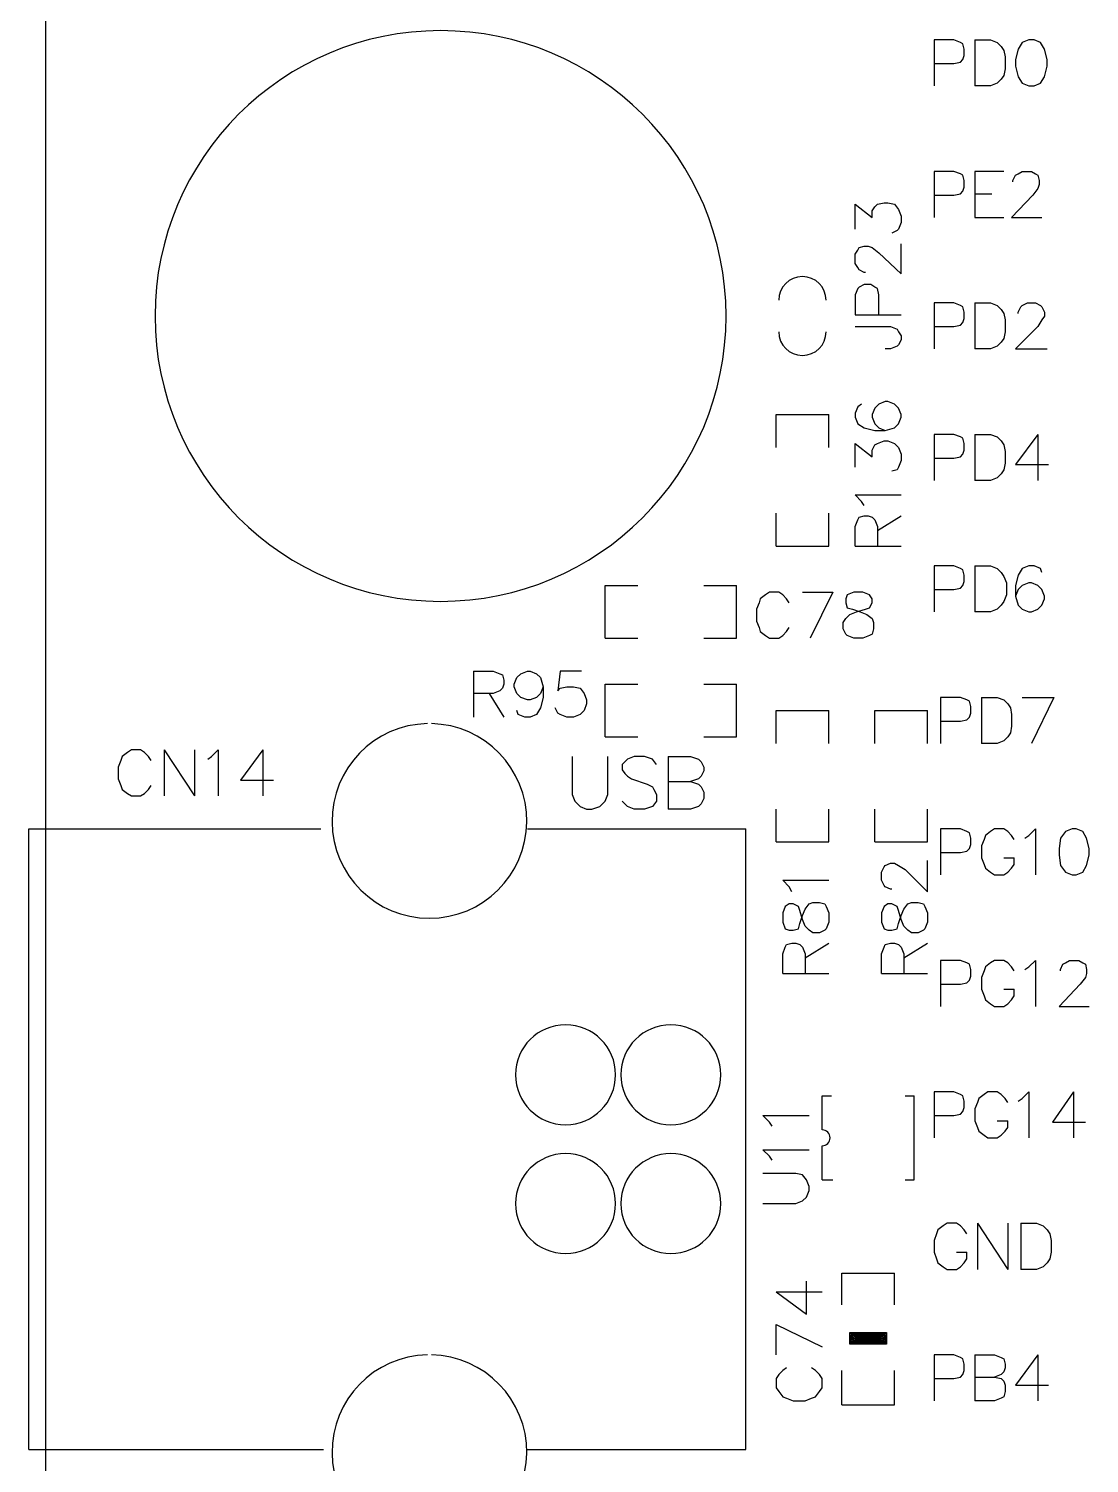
# Model space of a CAD drawing. Extents: x -0.24 to 4.91, y -0.23 to 6.58.
# Drawn here: x -0.238 to 0.568, y 3.777 to 4.869 of the extents above; entities that cross this region are included whole.
import ezdxf

# ---------------------------------------------------------------- set-up
doc = ezdxf.new("R2010")
doc.units = 0
doc.layers.add('mb672d', color=1, linetype='CONTINUOUS')

msp = doc.modelspace()

# ---------------------------------------------------------------- linework, layer by layer
at = {"layer": 'mb672d', "color": 5}
for points in [[(-0.225, -0.225), (-0.225, 6.575)], [(0.45, 4.842), (0.465, 4.842), (0.47, 4.843), (0.472, 4.845), (0.473, 4.848), (0.473, 4.853), (0.472, 4.857), (0.47, 4.858), (0.465, 4.86), (0.45, 4.86), (0.45, 4.825)], [(0.481, 4.86), (0.481, 4.825)], [(0.481, 4.86), (0.493, 4.86), (0.498, 4.858), (0.501, 4.855), (0.503, 4.852), (0.504, 4.847), (0.504, 4.838), (0.503, 4.833), (0.501, 4.83), (0.498, 4.827), (0.493, 4.825), (0.481, 4.825)], [(0.522, 4.86), (0.517, 4.858), (0.514, 4.853), (0.512, 4.845), (0.512, 4.84), (0.514, 4.832), (0.517, 4.827), (0.522, 4.825), (0.526, 4.825), (0.531, 4.827), (0.534, 4.832), (0.536, 4.84), (0.536, 4.845), (0.534, 4.853), (0.531, 4.858), (0.526, 4.86), (0.522, 4.86)], [(0.45, 4.742), (0.465, 4.742), (0.47, 4.743), (0.472, 4.745), (0.473, 4.748), (0.473, 4.753), (0.472, 4.757), (0.47, 4.758), (0.465, 4.76), (0.45, 4.76), (0.45, 4.725)], [(0.503, 4.76), (0.481, 4.76), (0.481, 4.725), (0.503, 4.725)], [(0.51, 4.752), (0.51, 4.753), (0.512, 4.757), (0.514, 4.758), (0.517, 4.76), (0.524, 4.76), (0.527, 4.758), (0.529, 4.757), (0.53, 4.753), (0.53, 4.75), (0.529, 4.747), (0.525, 4.742), (0.509, 4.725), (0.532, 4.725)], [(0.39, 4.716), (0.39, 4.735), (0.403, 4.725), (0.403, 4.73), (0.405, 4.733), (0.407, 4.735), (0.412, 4.736), (0.415, 4.736), (0.42, 4.735), (0.423, 4.731), (0.425, 4.726), (0.425, 4.721), (0.423, 4.716), (0.422, 4.715), (0.418, 4.713)], [(0.481, 4.743), (0.494, 4.743)], [(0.398, 4.683), (0.397, 4.683), (0.393, 4.685), (0.392, 4.687), (0.39, 4.69), (0.39, 4.697), (0.392, 4.7), (0.393, 4.702), (0.397, 4.703), (0.4, 4.703), (0.403, 4.702), (0.408, 4.698), (0.425, 4.682), (0.425, 4.705)], [(0.408, 4.651), (0.408, 4.666), (0.407, 4.671), (0.405, 4.672), (0.402, 4.674), (0.397, 4.674), (0.393, 4.672), (0.392, 4.671), (0.39, 4.666), (0.39, 4.651), (0.425, 4.651)], [(0.45, 4.642), (0.465, 4.642), (0.47, 4.643), (0.472, 4.645), (0.473, 4.648), (0.473, 4.653), (0.472, 4.657), (0.47, 4.658), (0.465, 4.66), (0.45, 4.66), (0.45, 4.625)], [(0.481, 4.66), (0.481, 4.625)], [(0.481, 4.66), (0.493, 4.66), (0.498, 4.658), (0.501, 4.655), (0.503, 4.652), (0.504, 4.647), (0.504, 4.638), (0.503, 4.633), (0.501, 4.63), (0.498, 4.627), (0.493, 4.625), (0.481, 4.625)], [(0.514, 4.652), (0.514, 4.653), (0.516, 4.657), (0.517, 4.658), (0.521, 4.66), (0.527, 4.66), (0.531, 4.658), (0.532, 4.657), (0.534, 4.653), (0.534, 4.65), (0.532, 4.647), (0.529, 4.642), (0.512, 4.625), (0.536, 4.625)], [(0.39, 4.642), (0.417, 4.642), (0.422, 4.64), (0.423, 4.638), (0.425, 4.635), (0.425, 4.632), (0.423, 4.628), (0.422, 4.627), (0.417, 4.625), (0.413, 4.625)], [(0.395, 4.583), (0.392, 4.581), (0.39, 4.576), (0.39, 4.573), (0.392, 4.568), (0.397, 4.565), (0.405, 4.563), (0.413, 4.563), (0.42, 4.565), (0.423, 4.568), (0.425, 4.573), (0.425, 4.575), (0.423, 4.58), (0.42, 4.583), (0.415, 4.585), (0.413, 4.585), (0.408, 4.583), (0.405, 4.58), (0.403, 4.575), (0.403, 4.573), (0.405, 4.568), (0.408, 4.565), (0.413, 4.563)], [(0.33, 4.575), (0.37, 4.575)], [(0.33, 4.55), (0.33, 4.575)], [(0.37, 4.55), (0.37, 4.575)], [(0.39, 4.535), (0.39, 4.553), (0.403, 4.543), (0.403, 4.548), (0.405, 4.552), (0.407, 4.553), (0.412, 4.555), (0.415, 4.555), (0.42, 4.553), (0.423, 4.55), (0.425, 4.545), (0.425, 4.54), (0.423, 4.535), (0.422, 4.533), (0.418, 4.532)], [(0.45, 4.542), (0.465, 4.542), (0.47, 4.543), (0.472, 4.545), (0.473, 4.548), (0.473, 4.553), (0.472, 4.557), (0.47, 4.558), (0.465, 4.56), (0.45, 4.56), (0.45, 4.525)], [(0.481, 4.56), (0.481, 4.525)], [(0.481, 4.56), (0.493, 4.56), (0.498, 4.558), (0.501, 4.555), (0.503, 4.552), (0.504, 4.547), (0.504, 4.538), (0.503, 4.533), (0.501, 4.53), (0.498, 4.527), (0.493, 4.525), (0.481, 4.525)], [(0.529, 4.56), (0.512, 4.537), (0.537, 4.537)], [(0.529, 4.56), (0.529, 4.525)], [(0.397, 4.506), (0.395, 4.509), (0.39, 4.514), (0.425, 4.514)], [(0.33, 4.475), (0.33, 4.5)], [(0.33, 4.475), (0.37, 4.475), (0.37, 4.5)], [(0.39, 4.475), (0.39, 4.49), (0.392, 4.495), (0.393, 4.497), (0.397, 4.498), (0.4, 4.498), (0.403, 4.497), (0.405, 4.495), (0.407, 4.49), (0.407, 4.475)], [(0.407, 4.487), (0.425, 4.498)], [(0.39, 4.475), (0.425, 4.475)], [(0.45, 4.442), (0.465, 4.442), (0.47, 4.443), (0.472, 4.445), (0.473, 4.448), (0.473, 4.453), (0.472, 4.457), (0.47, 4.458), (0.465, 4.46), (0.45, 4.46), (0.45, 4.425)], [(0.481, 4.46), (0.481, 4.425)], [(0.481, 4.46), (0.493, 4.46), (0.498, 4.458), (0.501, 4.455), (0.503, 4.452), (0.505, 4.447), (0.505, 4.438), (0.503, 4.433), (0.501, 4.43), (0.498, 4.427), (0.493, 4.425), (0.481, 4.425)], [(0.532, 4.455), (0.531, 4.458), (0.526, 4.46), (0.522, 4.46), (0.517, 4.458), (0.514, 4.453), (0.512, 4.445), (0.512, 4.437), (0.514, 4.43), (0.517, 4.427), (0.522, 4.425), (0.524, 4.425), (0.529, 4.427), (0.532, 4.43), (0.534, 4.435), (0.534, 4.437), (0.532, 4.442), (0.529, 4.445), (0.524, 4.447), (0.522, 4.447), (0.517, 4.445), (0.514, 4.442), (0.512, 4.437)], [(0.2, 4.405), (0.2, 4.445), (0.225, 4.445)], [(0.275, 4.445), (0.3, 4.445)], [(0.3, 4.405), (0.3, 4.445)], [(0.34, 4.432), (0.338, 4.435), (0.335, 4.438), (0.332, 4.44), (0.325, 4.44), (0.322, 4.438), (0.318, 4.435), (0.317, 4.432), (0.315, 4.427), (0.315, 4.418), (0.317, 4.413), (0.318, 4.41), (0.322, 4.407), (0.325, 4.405), (0.332, 4.405), (0.335, 4.407), (0.338, 4.41), (0.34, 4.413)], [(0.35, 4.44), (0.373, 4.44)], [(0.373, 4.44), (0.356, 4.405)], [(0.389, 4.44), (0.384, 4.438), (0.383, 4.435), (0.383, 4.432), (0.384, 4.428), (0.388, 4.427), (0.394, 4.425), (0.399, 4.423), (0.403, 4.42), (0.404, 4.417), (0.404, 4.412), (0.403, 4.408), (0.401, 4.407), (0.396, 4.405), (0.389, 4.405), (0.384, 4.407), (0.383, 4.408), (0.381, 4.412), (0.381, 4.417), (0.383, 4.42), (0.386, 4.423), (0.391, 4.425), (0.398, 4.427), (0.401, 4.428), (0.403, 4.432), (0.403, 4.435), (0.401, 4.438), (0.396, 4.44), (0.389, 4.44)], [(0.2, 4.405), (0.225, 4.405)], [(0.275, 4.405), (0.3, 4.405)], [(0.1, 4.38), (0.1, 4.345)], [(0.1, 4.38), (0.115, 4.38), (0.12, 4.378), (0.122, 4.377), (0.123, 4.373), (0.123, 4.37), (0.122, 4.367), (0.12, 4.365), (0.115, 4.363), (0.1, 4.363)], [(0.153, 4.368), (0.151, 4.363), (0.148, 4.36), (0.143, 4.358), (0.141, 4.358), (0.136, 4.36), (0.133, 4.363), (0.131, 4.368), (0.131, 4.37), (0.133, 4.375), (0.136, 4.378), (0.141, 4.38), (0.143, 4.38), (0.148, 4.378), (0.151, 4.375), (0.153, 4.368), (0.153, 4.36), (0.151, 4.352), (0.148, 4.347), (0.143, 4.345), (0.139, 4.345), (0.134, 4.347), (0.133, 4.35)], [(0.182, 4.38), (0.166, 4.38), (0.164, 4.365), (0.166, 4.367), (0.171, 4.368), (0.176, 4.368), (0.181, 4.367), (0.184, 4.363), (0.186, 4.358), (0.186, 4.355), (0.184, 4.35), (0.181, 4.347), (0.176, 4.345), (0.171, 4.345), (0.166, 4.347), (0.164, 4.348), (0.162, 4.352)], [(0.2, 4.37), (0.225, 4.37)], [(0.2, 4.33), (0.2, 4.37)], [(0.275, 4.33), (0.3, 4.33), (0.3, 4.37)], [(0.275, 4.37), (0.3, 4.37)], [(0.112, 4.363), (0.123, 4.345)], [(0.455, 4.342), (0.47, 4.342), (0.475, 4.343), (0.477, 4.345), (0.478, 4.348), (0.478, 4.353), (0.477, 4.357), (0.475, 4.358), (0.47, 4.36), (0.455, 4.36), (0.455, 4.325)], [(0.486, 4.36), (0.486, 4.325)], [(0.486, 4.36), (0.498, 4.36), (0.503, 4.358), (0.506, 4.355), (0.508, 4.352), (0.509, 4.347), (0.509, 4.338), (0.508, 4.333), (0.506, 4.33), (0.503, 4.327), (0.498, 4.325), (0.486, 4.325)], [(0.517, 4.36), (0.541, 4.36)], [(0.541, 4.36), (0.524, 4.325)], [(0.33, 4.325), (0.33, 4.35), (0.37, 4.35)], [(0.37, 4.325), (0.37, 4.35)], [(0.405, 4.325), (0.405, 4.35), (0.445, 4.35)], [(0.445, 4.325), (0.445, 4.35)], [(0.2, 4.33), (0.225, 4.33)], [(-0.145, 4.312), (-0.147, 4.315), (-0.15, 4.318), (-0.153, 4.32), (-0.16, 4.32), (-0.163, 4.318), (-0.167, 4.315), (-0.168, 4.312), (-0.17, 4.307), (-0.17, 4.298), (-0.168, 4.293), (-0.167, 4.29), (-0.163, 4.287), (-0.16, 4.285), (-0.153, 4.285), (-0.15, 4.287), (-0.147, 4.29), (-0.145, 4.293)], [(-0.135, 4.32), (-0.135, 4.285)], [(-0.135, 4.32), (-0.112, 4.285)], [(-0.112, 4.32), (-0.112, 4.285)], [(-0.102, 4.313), (-0.099, 4.315), (-0.094, 4.32), (-0.094, 4.285)], [(-0.06, 4.32), (-0.077, 4.297), (-0.052, 4.297)], [(-0.06, 4.32), (-0.06, 4.285)], [(0.175, 4.315), (0.175, 4.286), (0.177, 4.281), (0.181, 4.277), (0.186, 4.275), (0.19, 4.275), (0.196, 4.277), (0.2, 4.281), (0.202, 4.286), (0.202, 4.315)], [(0.239, 4.309), (0.236, 4.313), (0.23, 4.315), (0.222, 4.315), (0.217, 4.313), (0.213, 4.309), (0.213, 4.305), (0.215, 4.302), (0.217, 4.3), (0.22, 4.298), (0.232, 4.294), (0.236, 4.292), (0.237, 4.29), (0.239, 4.286), (0.239, 4.281), (0.236, 4.277), (0.23, 4.275), (0.222, 4.275), (0.217, 4.277), (0.213, 4.281)], [(0.248, 4.315), (0.248, 4.275)], [(0.248, 4.315), (0.265, 4.315), (0.271, 4.313), (0.273, 4.311), (0.275, 4.307), (0.275, 4.304), (0.273, 4.3), (0.271, 4.298), (0.265, 4.296)], [(0.248, 4.296), (0.265, 4.296), (0.271, 4.294), (0.273, 4.292), (0.275, 4.288), (0.275, 4.283), (0.273, 4.279), (0.271, 4.277), (0.265, 4.275), (0.248, 4.275)], [(0.33, 4.25), (0.33, 4.275)], [(0.37, 4.25), (0.37, 4.275)], [(0.405, 4.25), (0.405, 4.275)], [(0.445, 4.25), (0.445, 4.275)], [(-0.238, 3.788), (-0.238, 4.26)], [(-0.238, 4.26), (-0.016, 4.26)], [(0.141, 4.26), (0.307, 4.26)], [(0.307, 3.788), (0.307, 4.26)], [(0.455, 4.242), (0.47, 4.242), (0.475, 4.243), (0.477, 4.245), (0.478, 4.248), (0.478, 4.253), (0.477, 4.257), (0.475, 4.258), (0.47, 4.26), (0.455, 4.26), (0.455, 4.225)], [(0.511, 4.252), (0.509, 4.255), (0.506, 4.258), (0.503, 4.26), (0.496, 4.26), (0.493, 4.258), (0.489, 4.255), (0.488, 4.252), (0.486, 4.247), (0.486, 4.238), (0.488, 4.233), (0.489, 4.23), (0.493, 4.227), (0.496, 4.225), (0.503, 4.225), (0.506, 4.227), (0.509, 4.23), (0.511, 4.233), (0.511, 4.238)], [(0.519, 4.253), (0.522, 4.255), (0.527, 4.26), (0.527, 4.225)], [(0.555, 4.26), (0.55, 4.258), (0.546, 4.253), (0.545, 4.245), (0.545, 4.24), (0.546, 4.232), (0.55, 4.227), (0.555, 4.225), (0.558, 4.225), (0.563, 4.227), (0.566, 4.232), (0.568, 4.24), (0.568, 4.245), (0.566, 4.253), (0.563, 4.258), (0.558, 4.26), (0.555, 4.26)], [(0.33, 4.25), (0.37, 4.25)], [(0.405, 4.25), (0.445, 4.25)], [(0.418, 4.214), (0.417, 4.214), (0.413, 4.216), (0.412, 4.217), (0.41, 4.221), (0.41, 4.227), (0.412, 4.231), (0.413, 4.232), (0.417, 4.234), (0.42, 4.234), (0.423, 4.232), (0.428, 4.229), (0.445, 4.212), (0.445, 4.236)], [(0.503, 4.238), (0.511, 4.238)], [(0.342, 4.212), (0.34, 4.216), (0.335, 4.221), (0.37, 4.221)], [(0.335, 4.189), (0.337, 4.184), (0.34, 4.183), (0.343, 4.183), (0.347, 4.184), (0.348, 4.188), (0.35, 4.194), (0.352, 4.199), (0.355, 4.203), (0.358, 4.204), (0.363, 4.204), (0.367, 4.203), (0.368, 4.201), (0.37, 4.196), (0.37, 4.189), (0.368, 4.184), (0.367, 4.183), (0.363, 4.181), (0.358, 4.181), (0.355, 4.183), (0.352, 4.186), (0.35, 4.191), (0.348, 4.198), (0.347, 4.201), (0.343, 4.203), (0.34, 4.203), (0.337, 4.201), (0.335, 4.196), (0.335, 4.189)], [(0.41, 4.189), (0.412, 4.184), (0.415, 4.183), (0.418, 4.183), (0.422, 4.184), (0.423, 4.188), (0.425, 4.194), (0.427, 4.199), (0.43, 4.203), (0.433, 4.204), (0.438, 4.204), (0.442, 4.203), (0.443, 4.201), (0.445, 4.196), (0.445, 4.189), (0.443, 4.184), (0.442, 4.183), (0.438, 4.181), (0.433, 4.181), (0.43, 4.183), (0.427, 4.186), (0.425, 4.191), (0.423, 4.198), (0.422, 4.201), (0.418, 4.203), (0.415, 4.203), (0.412, 4.201), (0.41, 4.196), (0.41, 4.189)], [(0.335, 4.15), (0.335, 4.165), (0.337, 4.17), (0.338, 4.172), (0.342, 4.173), (0.345, 4.173), (0.348, 4.172), (0.35, 4.17), (0.352, 4.165), (0.352, 4.15)], [(0.352, 4.162), (0.37, 4.173)], [(0.41, 4.15), (0.41, 4.165), (0.412, 4.17), (0.413, 4.172), (0.417, 4.173), (0.42, 4.173), (0.423, 4.172), (0.425, 4.17), (0.427, 4.165), (0.427, 4.15)], [(0.427, 4.162), (0.445, 4.173)], [(0.455, 4.142), (0.47, 4.142), (0.475, 4.143), (0.477, 4.145), (0.478, 4.148), (0.478, 4.153), (0.477, 4.157), (0.475, 4.158), (0.47, 4.16), (0.455, 4.16), (0.455, 4.125)], [(0.511, 4.152), (0.509, 4.155), (0.506, 4.158), (0.503, 4.16), (0.496, 4.16), (0.493, 4.158), (0.489, 4.155), (0.488, 4.152), (0.486, 4.147), (0.486, 4.138), (0.488, 4.133), (0.489, 4.13), (0.493, 4.127), (0.496, 4.125), (0.503, 4.125), (0.506, 4.127), (0.509, 4.13), (0.511, 4.133), (0.511, 4.138)], [(0.519, 4.153), (0.522, 4.155), (0.527, 4.16), (0.527, 4.125)], [(0.546, 4.152), (0.546, 4.153), (0.548, 4.157), (0.55, 4.158), (0.553, 4.16), (0.56, 4.16), (0.563, 4.158), (0.565, 4.157), (0.566, 4.153), (0.566, 4.15), (0.565, 4.147), (0.561, 4.142), (0.545, 4.125), (0.568, 4.125)], [(0.335, 4.15), (0.37, 4.15)], [(0.41, 4.15), (0.445, 4.15)], [(0.503, 4.138), (0.511, 4.138)], [(0.45, 4.042), (0.465, 4.042), (0.47, 4.043), (0.472, 4.045), (0.473, 4.048), (0.473, 4.053), (0.472, 4.057), (0.47, 4.058), (0.465, 4.06), (0.45, 4.06), (0.45, 4.025)], [(0.506, 4.052), (0.504, 4.055), (0.501, 4.058), (0.498, 4.06), (0.491, 4.06), (0.488, 4.058), (0.484, 4.055), (0.483, 4.052), (0.481, 4.047), (0.481, 4.038), (0.483, 4.033), (0.484, 4.03), (0.488, 4.027), (0.491, 4.025), (0.498, 4.025), (0.501, 4.027), (0.504, 4.03), (0.506, 4.033), (0.506, 4.038)], [(0.514, 4.053), (0.517, 4.055), (0.522, 4.06), (0.522, 4.025)], [(0.556, 4.06), (0.54, 4.037), (0.565, 4.037)], [(0.556, 4.06), (0.556, 4.025)], [(0.365, 4.031), (0.365, 4.057)], [(0.365, 4.057), (0.372, 4.057)], [(0.428, 4.057), (0.435, 4.057)], [(0.435, 3.993), (0.435, 4.057)], [(0.327, 4.034), (0.325, 4.037), (0.32, 4.042), (0.355, 4.042)], [(0.498, 4.038), (0.506, 4.038)], [(0.327, 4.008), (0.325, 4.011), (0.32, 4.016), (0.355, 4.016)], [(0.365, 3.993), (0.365, 4.019)], [(0.32, 3.975), (0.345, 3.975), (0.35, 3.977), (0.353, 3.98), (0.355, 3.985), (0.355, 3.988), (0.353, 3.993), (0.35, 3.997), (0.345, 3.998), (0.32, 3.998)], [(0.365, 3.993), (0.373, 3.993)], [(0.428, 3.993), (0.435, 3.993)], [(0.475, 3.952), (0.473, 3.955), (0.47, 3.958), (0.467, 3.96), (0.46, 3.96), (0.457, 3.958), (0.453, 3.955), (0.452, 3.952), (0.45, 3.947), (0.45, 3.938), (0.452, 3.933), (0.453, 3.93), (0.457, 3.927), (0.46, 3.925), (0.467, 3.925), (0.47, 3.927), (0.473, 3.93), (0.475, 3.933), (0.475, 3.938)], [(0.483, 3.96), (0.483, 3.925)], [(0.483, 3.96), (0.506, 3.925)], [(0.506, 3.96), (0.506, 3.925)], [(0.516, 3.96), (0.516, 3.925)], [(0.516, 3.96), (0.528, 3.96), (0.533, 3.958), (0.536, 3.955), (0.538, 3.952), (0.539, 3.947), (0.539, 3.938), (0.538, 3.933), (0.536, 3.93), (0.533, 3.927), (0.528, 3.925), (0.516, 3.925)], [(0.467, 3.938), (0.475, 3.938)], [(0.38, 3.922), (0.42, 3.922)], [(0.38, 3.898), (0.38, 3.922)], [(0.42, 3.898), (0.42, 3.922)], [(0.33, 3.908), (0.353, 3.891), (0.353, 3.916)], [(0.33, 3.908), (0.365, 3.908)], [(0.33, 3.883), (0.365, 3.866)], [(0.33, 3.86), (0.33, 3.883)], [(0.386, 3.868), (0.386, 3.877), (0.414, 3.877), (0.414, 3.868), (0.386, 3.868)], [(0.386, 3.869), (0.386, 3.876), (0.414, 3.876), (0.414, 3.869), (0.386, 3.869)], [(0.387, 3.87), (0.387, 3.875), (0.413, 3.875), (0.413, 3.87), (0.387, 3.87)], [(0.388, 3.871), (0.388, 3.875), (0.412, 3.875), (0.412, 3.871), (0.388, 3.871)], [(0.389, 3.871), (0.389, 3.874), (0.411, 3.874), (0.411, 3.871), (0.389, 3.871)], [(0.39, 3.872), (0.39, 3.873), (0.41, 3.873), (0.41, 3.872), (0.39, 3.872)], [(0.391, 3.872), (0.41, 3.873)], [(0.45, 3.842), (0.465, 3.842), (0.47, 3.843), (0.472, 3.845), (0.473, 3.848), (0.473, 3.853), (0.472, 3.857), (0.47, 3.858), (0.465, 3.86), (0.45, 3.86), (0.45, 3.825)], [(0.481, 3.86), (0.481, 3.825)], [(0.481, 3.86), (0.496, 3.86), (0.501, 3.858), (0.503, 3.857), (0.504, 3.853), (0.504, 3.85), (0.503, 3.847), (0.501, 3.845), (0.496, 3.843)], [(0.529, 3.86), (0.512, 3.837), (0.537, 3.837)], [(0.529, 3.86), (0.529, 3.825)], [(0.338, 3.85), (0.335, 3.848), (0.332, 3.845), (0.33, 3.842), (0.33, 3.835), (0.332, 3.832), (0.335, 3.828), (0.338, 3.827), (0.343, 3.825), (0.352, 3.825), (0.357, 3.827), (0.36, 3.828), (0.363, 3.832), (0.365, 3.835), (0.365, 3.842), (0.363, 3.845), (0.36, 3.848), (0.357, 3.85)], [(0.38, 3.822), (0.38, 3.848)], [(0.38, 3.822), (0.42, 3.822), (0.42, 3.848)], [(0.481, 3.843), (0.496, 3.843), (0.501, 3.842), (0.503, 3.84), (0.504, 3.837), (0.504, 3.832), (0.503, 3.828), (0.501, 3.827), (0.496, 3.825), (0.481, 3.825)], [(-0.238, 3.788), (-0.014, 3.788)], [(0.14, 3.788), (0.307, 3.788)]]:
    msp.add_lwpolyline(points, dxfattribs=at)
at = {"layer": 'mb672d', "color": 1}
msp.add_lwpolyline([(-0.225, -0.225), (-0.225, 6.575)], dxfattribs=at)
at = {"layer": 'mb672d', "color": 5}
for points in [[(0.292, 4.65), (0.292, 4.65), (0.292, 4.65, 1), (-0.142, 4.65), (-0.142, 4.65), (-0.142, 4.65, 1), (0.292, 4.65), (0.292, 4.65)], [(0.368, 4.662), (0.368, 4.662), (0.368, 4.662, 1), (0.332, 4.662), (0.332, 4.662)], [(0.332, 4.638), (0.332, 4.638), (0.332, 4.638, 1), (0.368, 4.638), (0.368, 4.638)], [(0.065, 4.34), (0.065, 4.34), (0.065, 4.34, 98.676801), (0.068, 4.34), (0.068, 4.34)], [(0.208, 4.073), (0.208, 4.073), (0.208, 4.073, 1), (0.132, 4.073), (0.132, 4.073), (0.132, 4.073, 1), (0.208, 4.073), (0.208, 4.073)], [(0.288, 4.073), (0.288, 4.073), (0.288, 4.073, 1), (0.212, 4.073), (0.212, 4.073), (0.212, 4.073, 1), (0.288, 4.073), (0.288, 4.073)], [(0.365, 4.019), (0.365, 4.019), (0.365, 4.019, 1), (0.365, 4.031), (0.365, 4.031)], [(0.208, 3.975), (0.208, 3.975), (0.208, 3.975, 1), (0.132, 3.975), (0.132, 3.975), (0.132, 3.975, 1), (0.208, 3.975), (0.208, 3.975)], [(0.288, 3.975), (0.288, 3.975), (0.288, 3.975, 1), (0.212, 3.975), (0.212, 3.975), (0.212, 3.975, 1), (0.288, 3.975), (0.288, 3.975)], [(0.065, 3.86), (0.065, 3.86), (0.065, 3.86, 98.676801), (0.068, 3.86), (0.068, 3.86)]]:
    msp.add_lwpolyline(points, format="xyb", dxfattribs=at)

doc.saveas('drawing.dxf')
